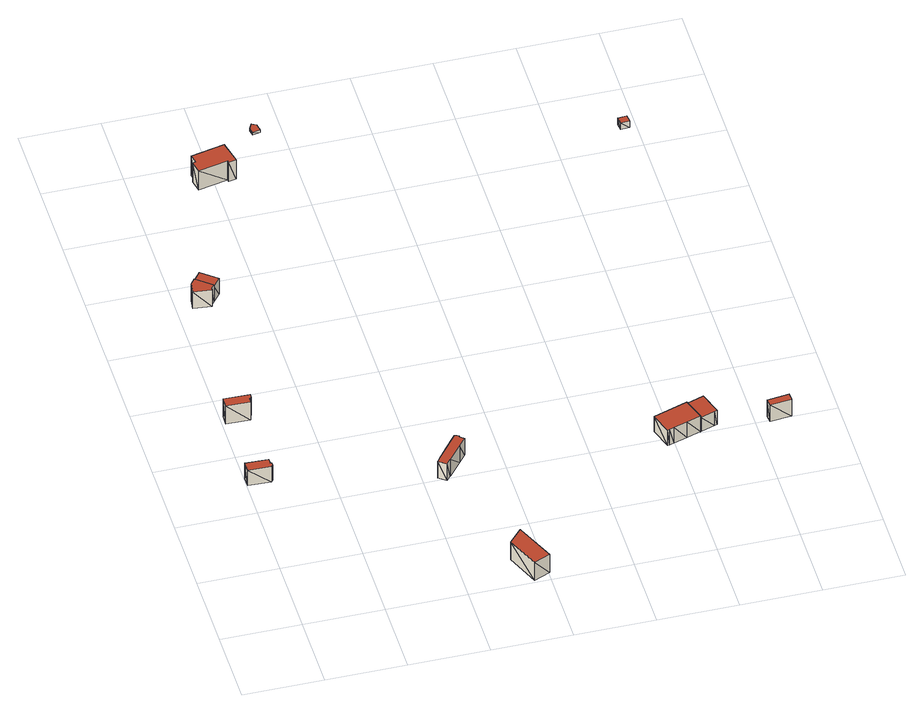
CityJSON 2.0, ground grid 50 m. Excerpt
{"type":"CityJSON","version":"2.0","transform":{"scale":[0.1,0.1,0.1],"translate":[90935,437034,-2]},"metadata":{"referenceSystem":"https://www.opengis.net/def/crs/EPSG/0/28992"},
"CityObjects":{
"building1":{"type":"Building","attributes":{"+height_valid":1,"+groundHeight":-1,"measuredHeight":11,"+function":"Office","+org_car_parking_spaces":50,"+total_area":372,"+min_car_parking_spaces":0},"geometry":[{"type":"MultiSurface","lod":"1.2","boundaries":[[[0,1,2,3,4,5,6,7]],[[8,9,10,11,12,13,14,15]],[[0,9,8]],[[0,1,9]],[[1,10,9]],[[1,2,10]],[[2,11,10]],[[2,3,11]],[[3,12,11]],[[3,4,12]],[[4,13,12]],[[4,5,13]],[[5,14,13]],[[5,6,14]],[[6,15,14]],[[6,7,15]],[[7,8,15]],[[7,0,8]]],"semantics":{"surfaces":[{"type":"GroundSurface"},{"type":"RoofSurface"},{"type":"WallSurface"}],"values":[0,1,2,2,2,2,2,2,2,2,2,2,2,2,2,2,2,2]}}]},
"building2":{"type":"Building","attributes":{"+height_valid":1,"+groundHeight":-1,"measuredHeight":13,"+function":"Office","+org_car_parking_spaces":1,"+total_area":410,"+min_car_parking_spaces":0},"geometry":[{"type":"MultiSurface","lod":"1.2","boundaries":[[[16,17,18,19,20,21,22]],[[23,24,25,26,27,28,29]],[[16,24,23]],[[16,17,24]],[[17,25,24]],[[17,18,25]],[[18,26,25]],[[18,19,26]],[[19,27,26]],[[19,20,27]],[[20,28,27]],[[20,21,28]],[[21,29,28]],[[21,22,29]],[[22,23,29]],[[22,16,23]]],"semantics":{"surfaces":[{"type":"GroundSurface"},{"type":"RoofSurface"},{"type":"WallSurface"}],"values":[0,1,2,2,2,2,2,2,2,2,2,2,2,2,2,2]}}]},
"building3":{"type":"Building","attributes":{"+height_valid":1,"+groundHeight":-1,"measuredHeight":12,"+function":"Office","+org_car_parking_spaces":27,"+total_area":325,"+min_car_parking_spaces":0},"geometry":[{"type":"MultiSurface","lod":"1.2","boundaries":[[[30,31,32,33,34,35,36]],[[37,38,39,40,41,42,43]],[[30,38,37]],[[30,31,38]],[[31,39,38]],[[31,32,39]],[[32,40,39]],[[32,33,40]],[[33,41,40]],[[33,34,41]],[[34,42,41]],[[34,35,42]],[[35,43,42]],[[35,36,43]],[[36,37,43]],[[36,30,37]]],"semantics":{"surfaces":[{"type":"GroundSurface"},{"type":"RoofSurface"},{"type":"WallSurface"}],"values":[0,1,2,2,2,2,2,2,2,2,2,2,2,2,2,2]}}]},
"building4":{"type":"Building","attributes":{"+height_valid":1,"+groundHeight":-1,"measuredHeight":11,"+function":"Office","+org_car_parking_spaces":3,"+total_area":310,"+min_car_parking_spaces":0},"geometry":[{"type":"MultiSurface","lod":"1.2","boundaries":[[[44,45,31,30]],[[46,47,48,49]],[[44,47,46]],[[44,45,47]],[[45,48,47]],[[45,31,48]],[[31,49,48]],[[31,30,49]],[[30,46,49]],[[30,44,46]]],"semantics":{"surfaces":[{"type":"GroundSurface"},{"type":"RoofSurface"},{"type":"WallSurface"}],"values":[0,1,2,2,2,2,2,2,2,2]}}]},
"building5":{"type":"Building","attributes":{"+height_valid":1,"+groundHeight":-1,"measuredHeight":13,"+function":"Shop","+org_car_parking_spaces":11,"+total_area":786,"+min_car_parking_spaces":0},"geometry":[{"type":"MultiSurface","lod":"1.2","boundaries":[[[50,51,52,53,54,55,56]],[[57,58,59,60,61,62,63]],[[50,58,57]],[[50,51,58]],[[51,59,58]],[[51,52,59]],[[52,60,59]],[[52,53,60]],[[53,61,60]],[[53,54,61]],[[54,62,61]],[[54,55,62]],[[55,63,62]],[[55,56,63]],[[56,57,63]],[[56,50,57]]],"semantics":{"surfaces":[{"type":"GroundSurface"},{"type":"RoofSurface"},{"type":"WallSurface"}],"values":[0,1,2,2,2,2,2,2,2,2,2,2,2,2,2,2]}}]},
"building6":{"type":"Building","attributes":{"+height_valid":1,"+groundHeight":-1,"measuredHeight":12,"+function":"Industry","+org_car_parking_spaces":16,"+total_area":95,"+min_car_parking_spaces":0},"geometry":[{"type":"MultiSurface","lod":"1.2","boundaries":[[[64,65,66,67,68,69,70,71,72,73,74,75,76,77,78,79]],[[80,81,82,83,84,85,86,87,88,89,90,91,92,93,94,95]],[[64,81,80]],[[64,65,81]],[[65,82,81]],[[65,66,82]],[[66,83,82]],[[66,67,83]],[[67,84,83]],[[67,68,84]],[[68,85,84]],[[68,69,85]],[[69,86,85]],[[69,70,86]],[[70,87,86]],[[70,71,87]],[[71,88,87]],[[71,72,88]],[[72,89,88]],[[72,73,89]],[[73,90,89]],[[73,74,90]],[[74,91,90]],[[74,75,91]],[[75,92,91]],[[75,76,92]],[[76,93,92]],[[76,77,93]],[[77,94,93]],[[77,78,94]],[[78,95,94]],[[78,79,95]],[[79,80,95]],[[79,64,80]]],"semantics":{"surfaces":[{"type":"GroundSurface"},{"type":"RoofSurface"},{"type":"WallSurface"}],"values":[0,1,2,2,2,2,2,2,2,2,2,2,2,2,2,2,2,2,2,2,2,2,2,2,2,2,2,2,2,2,2,2,2,2]}}]},
"building7":{"type":"Building","attributes":{"+height_valid":1,"+groundHeight":-2,"measuredHeight":13,"+function":"Office","+org_car_parking_spaces":26,"+total_area":1289,"+min_car_parking_spaces":10},"geometry":[{"type":"MultiSurface","lod":"1.2","boundaries":[[[96,97,98,99,100,101,102,103]],[[104,105,106,107,108,109,110,111]],[[96,105,104]],[[96,97,105]],[[97,106,105]],[[97,98,106]],[[98,107,106]],[[98,99,107]],[[99,108,107]],[[99,100,108]],[[100,109,108]],[[100,101,109]],[[101,110,109]],[[101,102,110]],[[102,111,110]],[[102,103,111]],[[103,104,111]],[[103,96,104]]],"semantics":{"surfaces":[{"type":"GroundSurface"},{"type":"RoofSurface"},{"type":"WallSurface"}],"values":[0,1,2,2,2,2,2,2,2,2,2,2,2,2,2,2,2,2]}}]},
"building8":{"type":"Building","attributes":{"+height_valid":1,"+groundHeight":-1,"measuredHeight":1,"+function":"Office","+org_car_parking_spaces":1,"+total_area":27,"+min_car_parking_spaces":0},"geometry":[{"type":"MultiSurface","lod":"1.2","boundaries":[[[112,113,114,115,116]],[[117,118,119,120,121]],[[112,118,117]],[[112,113,118]],[[113,119,118]],[[113,114,119]],[[114,120,119]],[[114,115,120]],[[115,121,120]],[[115,116,121]],[[116,117,121]],[[116,112,117]]],"semantics":{"surfaces":[{"type":"GroundSurface"},{"type":"RoofSurface"},{"type":"WallSurface"}],"values":[0,1,2,2,2,2,2,2,2,2,2,2]}}]},
"building9":{"type":"Building","attributes":{"+height_valid":1,"+groundHeight":-1,"measuredHeight":11,"+function":"Industry","+org_car_parking_spaces":20,"+total_area":187,"+min_car_parking_spaces":0},"geometry":[{"type":"MultiSurface","lod":"1.2","boundaries":[[[122,123,124,125,126,127,128]],[[129,130,131,132,133,134,135]],[[122,130,129]],[[122,123,130]],[[123,131,130]],[[123,124,131]],[[124,132,131]],[[124,125,132]],[[125,133,132]],[[125,126,133]],[[126,134,133]],[[126,127,134]],[[127,135,134]],[[127,128,135]],[[128,129,135]],[[128,122,129]]],"semantics":{"surfaces":[{"type":"GroundSurface"},{"type":"RoofSurface"},{"type":"WallSurface"}],"values":[0,1,2,2,2,2,2,2,2,2,2,2,2,2,2,2]}}]},
"building10":{"type":"Building","attributes":{"+height_valid":1,"+groundHeight":-1,"measuredHeight":10,"+function":"Industry","+org_car_parking_spaces":11,"+total_area":154,"+min_car_parking_spaces":0},"geometry":[{"type":"MultiSurface","lod":"1.2","boundaries":[[[136,137,138,139,140,141,142,123,122,143]],[[144,145,146,147,148,149,150,151,152,153]],[[136,145,144]],[[136,137,145]],[[137,146,145]],[[137,138,146]],[[138,147,146]],[[138,139,147]],[[139,148,147]],[[139,140,148]],[[140,149,148]],[[140,141,149]],[[141,150,149]],[[141,142,150]],[[142,151,150]],[[142,123,151]],[[123,152,151]],[[123,122,152]],[[122,153,152]],[[122,143,153]],[[143,144,153]],[[143,136,144]]],"semantics":{"surfaces":[{"type":"GroundSurface"},{"type":"RoofSurface"},{"type":"WallSurface"}],"values":[0,1,2,2,2,2,2,2,2,2,2,2,2,2,2,2,2,2,2,2,2,2]}}]},
"building11":{"type":"Building","attributes":{"+height_valid":1,"+groundHeight":-1,"measuredHeight":12,"+function":"Industry","+org_car_parking_spaces":7,"+total_area":54,"+min_car_parking_spaces":0},"geometry":[{"type":"MultiSurface","lod":"1.2","boundaries":[[[154,155,156,157,158]],[[159,160,161,162,163]],[[154,160,159]],[[154,155,160]],[[155,161,160]],[[155,156,161]],[[156,162,161]],[[156,157,162]],[[157,163,162]],[[157,158,163]],[[158,159,163]],[[158,154,159]]],"semantics":{"surfaces":[{"type":"GroundSurface"},{"type":"RoofSurface"},{"type":"WallSurface"}],"values":[0,1,2,2,2,2,2,2,2,2,2,2]}}]},
"building12":{"type":"Building","attributes":{"+height_valid":1,"+groundHeight":-1,"measuredHeight":4,"+function":"Industry","+org_car_parking_spaces":48,"+total_area":20,"+min_car_parking_spaces":0},"geometry":[{"type":"MultiSurface","lod":"1.2","boundaries":[[[164,165,166,167]],[[168,169,170,171]],[[164,169,168]],[[164,165,169]],[[165,170,169]],[[165,166,170]],[[166,171,170]],[[166,167,171]],[[167,168,171]],[[167,164,168]]],"semantics":{"surfaces":[{"type":"GroundSurface"},{"type":"RoofSurface"},{"type":"WallSurface"}],"values":[0,1,2,2,2,2,2,2,2,2]}}]}
},
"vertices":[
[3,1298,10],[145,1294,10],[145,1262,10],[154,1257,10],[154,1237,10],[146,1234,10],[145,1230,10],[1,1234,10],[3,1298,130],[145,1294,130],[145,1262,130],[154,1257,130],[154,1237,130],[146,1234,130],[145,1230,130],[1,1234,130],
[20,1849,10],[182,1844,10],[181,1818,10],[176,1813,10],[168,1814,10],[167,1779,10],[18,1784,10],[20,1849,150],[182,1844,150],[181,1818,150],[176,1813,150],[168,1814,150],[167,1779,150],[18,1784,150],
[131,2907,10],[229,2826,10],[230,2826,10],[208,2799,10],[207,2787,10],[92,2802,10],[101,2870,10],[131,2907,140],[229,2826,140],[230,2826,140],[208,2799,140],[207,2787,140],[92,2802,140],[101,2870,140],
[176,2964,10],[276,2884,10],[176,2964,130],[276,2884,130],[229,2826,130],[131,2907,130],
[1397,299,10],[1410,269,10],[1445,187,10],[1504,49,10],[1401,4,10],[1314,216,10],[1395,305,10],[1397,299,150],[1410,269,150],[1445,187,150],[1504,49,150],[1401,4,150],[1314,216,150],[1395,305,150],
[1247,1108,10],[1164,1007,10],[1162,1008,10],[1136,974,10],[1088,1011,10],[1090,1014,10],[1101,1030,10],[1115,1047,10],[1147,1087,10],[1153,1094,10],[1239,1202,10],[1244,1199,10],[1252,1200,10],[1265,1189,10],[1266,1181,10],[1290,1161,10],[1247,1108,140],[1164,1007,140],[1162,1008,140],[1136,974,140],[1088,1011,140],[1090,1014,140],[1101,1030,140],[1115,1047,140],[1147,1087,140],[1153,1094,140],[1239,1202,140],[1244,1199,140],[1252,1200,140],[1265,1189,140],[1266,1181,140],[1290,1161,140],
[598,3977,0],[633,3829,0],[585,3819,0],[581,3835,0],[397,3795,0],[381,3871,0],[399,3875,0],[387,3930,0],[598,3977,150],[633,3829,150],[585,3819,150],[581,3835,150],[397,3795,150],[381,3871,150],[399,3875,150],[387,3930,150],
[860,4222,10],[869,4173,10],[822,4164,10],[813,4201,10],[831,4236,10],[860,4222,30],[869,4173,30],[822,4164,30],[813,4201,30],[831,4236,30],
[2623,1140,10],[2669,1002,10],[2580,973,10],[2496,946,10],[2465,936,10],[2454,932,10],[2409,1070,10],[2623,1140,130],[2669,1002,130],[2580,973,130],[2496,946,130],[2465,936,130],[2454,932,130],[2409,1070,130],
[2735,1172,10],[2778,1039,10],[2776,1038,10],[2778,1034,10],[2761,1029,10],[2673,1000,10],[2670,998,10],[2733,1177,10],[2735,1172,120],[2778,1039,120],[2776,1038,120],[2778,1034,120],[2761,1029,120],[2673,1000,120],[2670,998,120],[2669,1002,120],[2623,1140,120],[2733,1177,120],
[3213,1042,10],[3218,994,10],[3084,978,10],[3084,981,10],[3079,1026,10],[3213,1042,140],[3218,994,140],[3084,978,140],[3084,981,140],[3079,1026,140],
[2897,3699,10],[2953,3705,10],[2958,3658,10],[2902,3652,10],[2897,3699,60],[2953,3705,60],[2958,3658,60],[2902,3652,60]
]}
